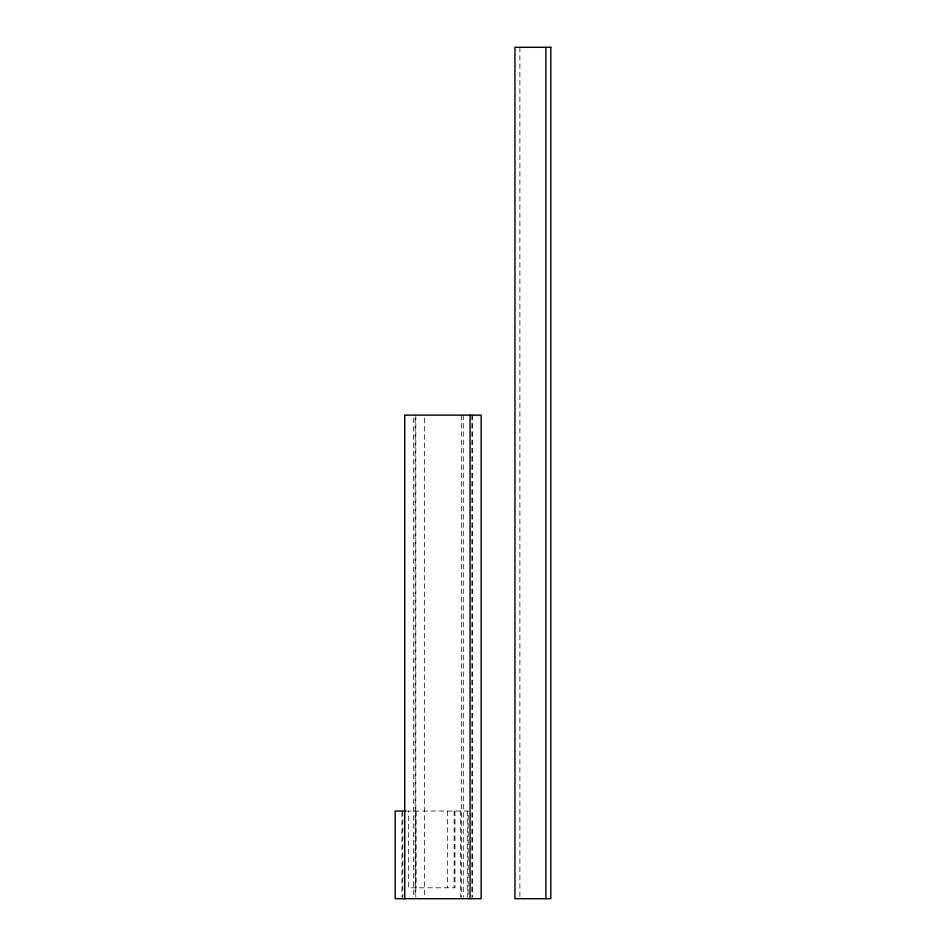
<?xml version="1.0" encoding="UTF-8"?>
<svg xmlns="http://www.w3.org/2000/svg" width="946" height="946" viewBox="0 0 946 946"><rect width="100%" height="100%" fill="white"/><g stroke="black" fill="none" stroke-linecap="round" stroke-linejoin="round"><path stroke-width="0.71" stroke-dasharray="4.73 3.55" d="M406.106 811.041L468.152 811.041L468.152 897.234M519.874 47.3L519.874 897.222M472.539 415.128L472.539 897.222M471.877 415.128L471.877 897.222M467.289 811.041L467.289 897.234M463.292 415.128L463.292 897.222M461.471 415.128L461.471 897.222M460.501 811.041L460.501 897.234M454.979 811.041L454.979 887.809L408.365 887.809L408.365 811.041M454.115 811.041L454.115 887.809M447.328 811.041L447.328 887.809M424.411 418.085L424.411 897.222M416.015 811.041L416.015 887.809M415.814 415.128L415.814 897.222M415.164 418.085L415.164 897.222M413.343 418.085L413.343 897.222M402.842 811.041L402.842 897.234M401.979 812.496L401.979 897.234"/><path stroke-width="1.42" d="M405.266 811.041L395.192 811.041L395.192 898.7L481.136 898.7L481.136 415.128L404.746 415.128L404.746 898.7M545.889 47.3L545.889 898.7M470.067 415.128L470.067 898.7M550.809 47.3L514.943 47.3L514.943 898.7L550.809 898.7L550.809 47.3"/></g></svg>
